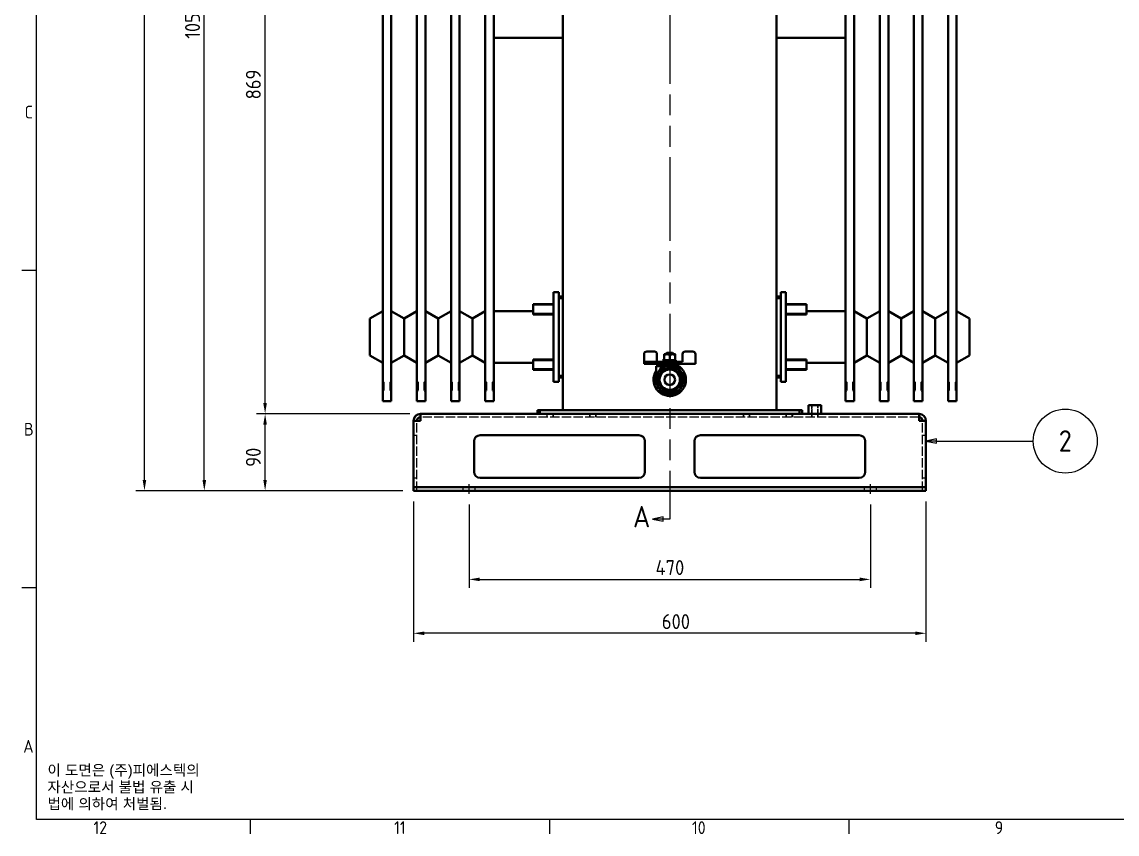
# Model space of a CAD drawing. Header units: millimetres. Extents: x 0 to 4205, y 0 to 2970.
# Drawn here: x 83 to 1365, y 83 to 1034 of the extents above; entities that cross this region are included whole.
import ezdxf

# ---------------------------------------------------------------- set-up
doc = ezdxf.new("R2010")
doc.units = ezdxf.units.MM
doc.header["$LTSCALE"] = 5
for name, pattern in [('CHAIN', [0.3543, 0.2362, -0.0295, 0.0591, -0.0295]), ('DASHED', [0.2067, 0.1654, -0.0413]), ('DOUBLE_DASH_CHAIN', [1.2403, 0.6614, -0.0827, 0.1654, -0.0827, 0.1654, -0.0827])]:
    doc.linetypes.add(name, pattern=pattern)
doc.layers.get('0').update_dxf_attribs({"color": 3, "lineweight": 25})
for name, color, linetype, lineweight in [('가려진 것(ISO)', 2, 'DASHED', 18), ('가시적인 것(ISO)', 3, 'Continuous', 40), ('가시적인 좁은 것(ISO)', 3, 'Continuous', 35), ('경계(ISO)', 7, 'Continuous', 25), ('기호(ISO)', 5, 'Continuous', 25), ('단면선(ISO)', 7, 'CHAIN', 25), ('중심선(ISO)', 1, 'Continuous', 25), ('치수(ISO)', 2, 'Continuous', 25)]:
    doc.layers.add(name, color=color, linetype=linetype, lineweight=lineweight)
doc.styles.add('문자 텍스트_M2B', font='isocp.shx')
doc.styles.add('문자 텍스트_PSTEK_POSCO', font='isocp.shx')
doc.styles.add('부품번호텍스트_PSTEK_POSCO', font='isocp.shx')
doc.styles.add('치수 텍스트_PSTEK_POSCO', font='isocp.shx')
doc.dimstyles.new('치수_PSTEK_POSCO', dxfattribs={"dimscale": 5, "dimtxt": 3.5, "dimasz": 2.5, "dimexe": 2, "dimexo": 2.5, "dimgap": 1, "dimtad": 1, "dimrnd": 1e-08, "dimdsep": 46, "dimtxsty": '치수 텍스트_PSTEK_POSCO', "dimcen": 0.09, "dimdle": 10, "dimclrd": 7, "dimclre": 7, "dimclrt": 2, "dimadec": 1, "dimazin": 2, "dimtfac": 1, "dimtmove": 0, "dimatfit": 3, "dimfxl": 0, "dimtolj": 1, "dimlwd": -1, "dimlwe": -1, "dimarcsym": 0})

# ---------------------------------------------------------------- blocks, each defined once
blk = doc.blocks.new('경계 Default Border')
at = {"layer": '경계(ISO)'}
for p, q in [((20, 148.5), (16.6, 148.5)), ((20, 74.25), (16.6, 74.25)), ((70.08, 20), (70.08, 16.6)), ((140.17, 20), (140.17, 16.6)), ((210.25, 20), (210.25, 16.6))]:
    blk.add_line(p, q, dxfattribs=at)
at = {"layer": '경계(ISO)', "flags": 128}
blk.add_lwpolyline([(20, 20), (20, 574), (821, 574), (821, 20), (20, 20)], dxfattribs=at)
at = {"layer": '경계(ISO)', "color": 2, "char_height": 3, "attachment_point": 7, "style": '문자 텍스트_M2B'}
for s, insert in [('C', (17.24, 184.1)), ('B', (17.08, 109.85)), ('A', (16.91, 35.62)), ('12', (33.36, 16.57)), ('11', (103.78, 16.6)), ('10', (173.53, 16.57)), ('9', (244.44, 16.57))]:
    blk.add_mtext(s, dxfattribs=dict(at, insert=insert))
blk = doc.blocks.new('2dTransSection0')
at = {"layer": '단면선(ISO)', "linetype": 'Continuous'}
for p, q in [((166.82, 359.11), (164.32, 358.61)), ((166.82, 358.11), (166.82, 359.11)), ((166.82, 358.61), (164.32, 358.61)), ((164.32, 358.61), (166.82, 358.11)), ((168.32, 358.61), (166.82, 358.61)), ((168.32, 358.61), (168.32, 354.65)), ((168.32, 94.29), (168.32, 90.32)), ((166.82, 90.82), (164.32, 90.32)), ((166.82, 90.32), (164.32, 90.32)), ((164.32, 90.32), (166.82, 89.82)), ((166.82, 89.82), (166.82, 90.82)), ((168.32, 90.32), (166.82, 90.32))]:
    blk.add_line(p, q, dxfattribs=at)
at = {"layer": '단면선(ISO)', "linetype": 'DOUBLE_DASH_CHAIN', "ltscale": 5.919828}
blk.add_line((168.32, 358.61), (168.32, 90.32), dxfattribs=at)
at = {"layer": '단면선(ISO)', "linetype": 'Continuous', "flags": 128}
for points in [[(166.82, 359.11), (164.32, 358.61), (166.82, 358.11), (166.82, 359.11)], [(166.82, 90.82), (164.32, 90.32), (166.82, 89.82), (166.82, 90.82)]]:
    blk.add_lwpolyline(points, dxfattribs=at)
at = {"layer": '단면선(ISO)'}
for points in [[(166.82, 359.11), (164.32, 358.61), (166.82, 358.11), (166.82, 359.11)], [(166.82, 90.82), (164.32, 90.32), (166.82, 89.82), (166.82, 90.82)]]:
    blk.add_solid(points, dxfattribs=at)
at = {"layer": '단면선(ISO)', "char_height": 5, "attachment_point": 7, "style": '부품번호텍스트_PSTEK_POSCO'}
for insert in [(160.34, 362.11), (159.72, 88.38)]:
    blk.add_mtext('A', dxfattribs=dict(at, insert=insert))
blk = doc.blocks.new('*D24')
at = {"layer": 'Defpoints', "color": 0, "transparency": 16777216}
for p in [(606.6, 481), (1076.6, 481), (1076.6, 381)]:
    blk.add_point(p, dxfattribs=at)
at = {"layer": '치수(ISO)', "color": 7, "transparency": 16777216}
for p, q in [((606.6, 468.5), (606.6, 371)), ((1076.6, 468.5), (1076.6, 371)), ((619.1, 381), (1064.1, 381))]:
    blk.add_line(p, q, dxfattribs=at)
for points in [[(619.1, 383.1), (619.1, 378.9), (606.6, 381)], [(1064.1, 383.1), (1064.1, 378.9), (1076.6, 381)]]:
    blk.add_solid(points, dxfattribs=at)
at = {"layer": '치수(ISO)', "color": 2, "transparency": 16777216, "insert": (825, 394.8), "char_height": 17.5, "attachment_point": 4, "style": '치수 텍스트_PSTEK_POSCO'}
blk.add_mtext('\\A1;470', dxfattribs=at)
blk = doc.blocks.new('*D25')
at = {"layer": 'Defpoints', "color": 0, "transparency": 16777216}
for p in [(541.6, 484.8), (1141.6, 484.8), (541.6, 317.9)]:
    blk.add_point(p, dxfattribs=at)
at = {"layer": '치수(ISO)', "color": 7, "transparency": 16777216}
for p, q in [((541.6, 472.3), (541.6, 307.9)), ((1141.6, 472.3), (1141.6, 307.9)), ((1129.1, 317.9), (554.1, 317.9))]:
    blk.add_line(p, q, dxfattribs=at)
for points in [[(554.1, 320), (554.1, 315.8), (541.6, 317.9)], [(1129.1, 320), (1129.1, 315.8), (1141.6, 317.9)]]:
    blk.add_solid(points, dxfattribs=at)
at = {"layer": '치수(ISO)', "color": 2, "transparency": 16777216, "insert": (832.4, 331.6), "char_height": 17.5, "attachment_point": 4, "style": '치수 텍스트_PSTEK_POSCO'}
blk.add_mtext('\\A1;600', dxfattribs=at)
blk = doc.blocks.new('*D26')
at = {"layer": 'Defpoints', "color": 0, "transparency": 16777216}
for p in [(367.8, 574.8), (549.6, 574.8), (541.6, 484.8)]:
    blk.add_point(p, dxfattribs=at)
at = {"layer": '치수(ISO)', "color": 7, "transparency": 16777216}
for p, q in [((537.1, 574.8), (357.8, 574.8)), ((367.8, 497.3), (367.8, 562.3)), ((529.1, 484.8), (357.8, 484.8))]:
    blk.add_line(p, q, dxfattribs=at)
for points in [[(365.7, 562.3), (369.8, 562.3), (367.8, 574.8)], [(365.7, 497.3), (369.8, 497.3), (367.8, 484.8)]]:
    blk.add_solid(points, dxfattribs=at)
at = {"layer": '치수(ISO)', "color": 2, "transparency": 16777216, "insert": (354, 512.8), "char_height": 17.5, "attachment_point": 4, "rotation": 90, "style": '치수 텍스트_PSTEK_POSCO'}
blk.add_mtext('\\A1;90', dxfattribs=at)
blk = doc.blocks.new('*D27')
at = {"layer": 'Defpoints', "color": 0, "transparency": 16777216}
for p in [(367.8, 1443.8), (586.6, 1443.8), (549.6, 574.8)]:
    blk.add_point(p, dxfattribs=at)
at = {"layer": '치수(ISO)', "color": 7, "transparency": 16777216}
for p, q in [((574.1, 1443.8), (357.8, 1443.8)), ((367.8, 587.3), (367.8, 1431.3)), ((537.1, 574.8), (357.8, 574.8))]:
    blk.add_line(p, q, dxfattribs=at)
for points in [[(365.7, 1431.3), (369.8, 1431.3), (367.8, 1443.8)], [(365.7, 587.3), (369.8, 587.3), (367.8, 574.8)]]:
    blk.add_solid(points, dxfattribs=at)
at = {"layer": '치수(ISO)', "color": 2, "transparency": 16777216, "insert": (354, 942.9), "char_height": 17.5, "attachment_point": 4, "rotation": 90, "style": '치수 텍스트_PSTEK_POSCO'}
blk.add_mtext('\\A1;869', dxfattribs=at)
blk = doc.blocks.new('*D41')
at = {"layer": 'Defpoints', "color": 0, "transparency": 16777216}
for p in [(226.5, 1751.1), (590.2, 1751.1), (541.6, 484.8)]:
    blk.add_point(p, dxfattribs=at)
at = {"layer": '치수(ISO)', "color": 7, "transparency": 16777216}
for p, q in [((577.7, 1751.1), (216.5, 1751.1)), ((226.5, 497.3), (226.5, 1738.6)), ((529.1, 484.8), (216.5, 484.8))]:
    blk.add_line(p, q, dxfattribs=at)
for points in [[(224.4, 1738.6), (228.6, 1738.6), (226.5, 1751.1)], [(224.4, 497.3), (228.6, 497.3), (226.5, 484.8)]]:
    blk.add_solid(points, dxfattribs=at)
at = {"layer": '치수(ISO)', "color": 2, "transparency": 16777216, "insert": (211.9, 1126.2), "char_height": 17.5, "attachment_point": 4, "rotation": 90, "style": '치수 텍스트_PSTEK_POSCO'}
blk.add_mtext('\\A1;(1266.3)', dxfattribs=at)
blk = doc.blocks.new('*D47')
at = {"layer": 'Defpoints', "color": 0, "transparency": 16777216}
for p in [(296.6, 1538.8), (841.6, 1538.8), (541.6, 484.8)]:
    blk.add_point(p, dxfattribs=at)
at = {"layer": '치수(ISO)', "color": 7, "transparency": 16777216}
for p, q in [((829.1, 1538.8), (286.6, 1538.8)), ((296.6, 497.3), (296.6, 1526.3)), ((529.1, 484.8), (286.6, 484.8))]:
    blk.add_line(p, q, dxfattribs=at)
for points in [[(294.5, 1526.3), (298.7, 1526.3), (296.6, 1538.8)], [(294.5, 497.3), (298.7, 497.3), (296.6, 484.8)]]:
    blk.add_solid(points, dxfattribs=at)
at = {"layer": '치수(ISO)', "color": 2, "transparency": 16777216, "insert": (282.8, 1013.8), "char_height": 17.5, "attachment_point": 4, "rotation": 90, "style": '치수 텍스트_PSTEK_POSCO'}
blk.add_mtext('\\A1;1054', dxfattribs=at)

msp = doc.modelspace()

# ---------------------------------------------------------------- linework, layer by layer
at = {"layer": '가려진 것(ISO)', "ltscale": 5.33305}
for p, q in [((1007.588, 584.762), (1007.588, 570.762)), ((1008.265, 570.762), (1008.265, 584.762)), ((1014.912, 570.762), (1014.912, 584.762)), ((1015.588, 570.762), (1015.588, 584.762))]:
    msp.add_line(p, q, dxfattribs=at)
at = {"layer": '가려진 것(ISO)', "ltscale": 13.223674}
for p, q in [((545.588, 484.762), (545.588, 566.762)), ((1137.588, 484.762), (1137.588, 566.762))]:
    msp.add_line(p, q, dxfattribs=at)
at = {"layer": '가려진 것(ISO)', "ltscale": 13.141167}
msp.add_line((1133.588, 570.762), (549.588, 570.762), dxfattribs=at)
at = {"layer": '가려진 것(ISO)', "ltscale": 1.523657}
for p, q in [((697.588, 574.762), (697.588, 570.762)), ((698.265, 570.762), (698.265, 574.762)), ((704.912, 570.762), (704.912, 574.762)), ((705.588, 570.762), (705.588, 574.762)), ((747.588, 574.762), (747.588, 570.762)), ((748.265, 570.762), (748.265, 574.762)), ((754.912, 570.762), (754.912, 574.762)), ((755.588, 570.762), (755.588, 574.762)), ((927.588, 574.762), (927.588, 570.762)), ((928.265, 570.762), (928.265, 574.762)), ((934.912, 570.762), (934.912, 574.762)), ((935.588, 570.762), (935.588, 574.762)), ((977.588, 574.762), (977.588, 570.762)), ((978.265, 570.762), (978.265, 574.762)), ((984.912, 570.762), (984.912, 574.762)), ((985.588, 570.762), (985.588, 574.762)), ((541.588, 549.762), (545.588, 549.762)), ((1137.588, 549.762), (1141.588, 549.762)), ((541.588, 499.762), (545.588, 499.762)), ((599.588, 484.762), (599.588, 488.762)), ((613.588, 484.762), (613.588, 488.762)), ((1069.588, 484.762), (1069.588, 488.762)), ((1083.588, 484.762), (1083.588, 488.762)), ((1137.588, 499.762), (1141.588, 499.762))]:
    msp.add_line(p, q, dxfattribs=at)
at = {"layer": '가시적인 것(ISO)'}
for p, q in [((716.588, 579.262), (716.588, 1428.762)), ((966.588, 579.262), (966.588, 1428.762)), ((505.588, 641.796), (505.588, 1287.728)), ((515.588, 1287.728), (515.588, 641.796)), ((545.588, 641.796), (545.588, 1287.728)), ((555.588, 1287.728), (555.588, 641.796)), ((585.588, 641.796), (585.588, 1287.728)), ((595.588, 1287.728), (595.588, 641.796)), ((625.588, 641.796), (625.588, 1287.728)), ((635.588, 1287.728), (635.588, 641.796)), ((1047.588, 641.796), (1047.588, 1287.728)), ((1057.588, 1287.728), (1057.588, 641.796)), ((1087.588, 641.796), (1087.588, 1287.728)), ((1097.588, 1287.728), (1097.588, 641.796)), ((1127.588, 641.796), (1127.588, 1287.728)), ((1137.588, 1287.728), (1137.588, 641.796)), ((1167.588, 641.796), (1167.588, 1287.728)), ((1177.588, 1287.728), (1177.588, 641.796)), ((716.588, 1014.762), (635.588, 1014.762)), ((1047.588, 1014.762), (966.588, 1014.762)), ((705.588, 712.262), (705.588, 717.262)), ((705.588, 717.262), (711.588, 717.262)), ((705.588, 712.262), (705.588, 617.262)), ((711.588, 717.262), (711.588, 712.262)), ((711.588, 617.262), (711.588, 712.262)), ((716.588, 712.262), (711.588, 712.262)), ((711.588, 710.262), (716.588, 710.262)), ((971.588, 712.262), (966.588, 712.262)), ((966.588, 710.262), (971.588, 710.262)), ((977.588, 717.262), (971.588, 717.262)), ((971.588, 712.262), (971.588, 717.262)), ((971.588, 712.262), (971.588, 617.262)), ((977.588, 717.262), (977.588, 712.262)), ((977.588, 617.262), (977.588, 712.262)), ((490.588, 686.352), (505.588, 695.012)), ((530.588, 686.352), (515.588, 695.012)), ((530.588, 686.352), (545.588, 695.012)), ((570.588, 686.352), (555.588, 695.012)), ((570.588, 686.352), (585.588, 695.012)), ((610.588, 686.352), (595.588, 695.012)), ((610.588, 686.352), (625.588, 695.012)), ((635.588, 695.012), (681.588, 695.012)), ((681.588, 703.262), (681.588, 691.262)), ((705.588, 703.262), (681.588, 703.262)), ((1001.588, 703.262), (977.588, 703.262)), ((1001.588, 703.262), (1001.588, 691.262)), ((1047.588, 695.012), (1001.588, 695.012)), ((1072.588, 686.352), (1057.588, 695.012)), ((1072.588, 686.352), (1087.588, 695.012)), ((1112.588, 686.352), (1097.588, 695.012)), ((1112.588, 686.352), (1127.588, 695.012)), ((1152.588, 686.352), (1137.588, 695.012)), ((1152.588, 686.352), (1167.588, 695.012)), ((1192.588, 686.352), (1177.588, 695.012)), ((490.588, 686.352), (490.588, 643.172)), ((530.588, 686.352), (530.588, 643.172)), ((570.588, 686.352), (570.588, 643.172)), ((610.588, 686.352), (610.588, 643.172)), ((705.588, 691.262), (681.588, 691.262)), ((1001.588, 691.262), (977.588, 691.262)), ((1072.588, 643.172), (1072.588, 686.352)), ((1112.588, 643.172), (1112.588, 686.352)), ((1152.588, 643.172), (1152.588, 686.352)), ((1192.588, 643.172), (1192.588, 686.352)), ((490.588, 643.172), (505.588, 634.512)), ((505.588, 641.796), (505.588, 618.304)), ((530.588, 643.172), (515.588, 634.512)), ((515.588, 618.304), (515.588, 641.796)), ((530.588, 643.172), (545.588, 634.512)), ((545.588, 641.796), (545.588, 618.304)), ((570.588, 643.172), (555.588, 634.512)), ((555.588, 618.304), (555.588, 641.796)), ((570.588, 643.172), (585.588, 634.512)), ((585.588, 641.796), (585.588, 618.304)), ((610.588, 643.172), (595.588, 634.512)), ((595.588, 618.304), (595.588, 641.796)), ((610.588, 643.172), (625.588, 634.512)), ((625.588, 641.796), (625.588, 618.304)), ((635.588, 618.304), (635.588, 641.796)), ((811.588, 635.662), (811.588, 644.662)), ((814.588, 647.662), (823.588, 647.662)), ((826.588, 635.662), (826.588, 644.662)), ((835.088, 644.462), (838.338, 644.462)), ((835.088, 644.193), (835.088, 637.932)), ((838.355, 646.062), (837.588, 645.295)), ((837.588, 645.295), (845.588, 645.295)), ((837.588, 645.295), (837.588, 644.462)), ((838.338, 644.462), (844.838, 644.462)), ((838.355, 646.062), (844.821, 646.062)), ((841.588, 644.193), (841.588, 637.932)), ((844.821, 646.062), (845.588, 645.295)), ((844.838, 644.462), (848.088, 644.462)), ((845.588, 645.295), (845.588, 644.462)), ((848.088, 644.193), (848.088, 637.932)), ((856.588, 635.662), (856.588, 644.662)), ((859.588, 647.662), (868.588, 647.662)), ((871.588, 633.162), (871.588, 644.662)), ((1047.588, 641.796), (1047.588, 618.304)), ((1072.588, 643.172), (1057.588, 634.512)), ((1057.588, 618.304), (1057.588, 641.796)), ((1072.588, 643.172), (1087.588, 634.512)), ((1087.588, 641.796), (1087.588, 618.304)), ((1112.588, 643.172), (1097.588, 634.512)), ((1097.588, 618.304), (1097.588, 641.796)), ((1112.588, 643.172), (1127.588, 634.512)), ((1127.588, 641.796), (1127.588, 618.304)), ((1152.588, 643.172), (1137.588, 634.512)), ((1137.588, 618.304), (1137.588, 641.796)), ((1152.588, 643.172), (1167.588, 634.512)), ((1167.588, 641.796), (1167.588, 618.304)), ((1192.588, 643.172), (1177.588, 634.512)), ((1177.588, 618.304), (1177.588, 641.796)), ((635.588, 634.512), (681.588, 634.512)), ((681.588, 638.262), (681.588, 626.262)), ((705.588, 638.262), (681.588, 638.262)), ((811.588, 635.662), (811.588, 633.162)), ((811.588, 635.662), (856.588, 635.662)), ((871.588, 633.162), (811.588, 633.162)), ((832.088, 630.762), (825.588, 630.762)), ((825.588, 619.049), (825.588, 630.762)), ((832.088, 629.957), (832.088, 630.762)), ((835.088, 638.762), (834.388, 638.762)), ((834.388, 635.662), (834.388, 638.762)), ((834.388, 630.762), (834.388, 633.162)), ((834.588, 637.662), (848.588, 637.662)), ((834.588, 637.662), (834.588, 635.662)), ((835.188, 633.162), (835.088, 633.062)), ((835.088, 633.062), (848.088, 633.062)), ((835.088, 633.062), (835.088, 632.062)), ((835.088, 632.062), (848.088, 632.062)), ((835.188, 631.962), (835.088, 632.062)), ((835.188, 631.962), (835.088, 631.862)), ((835.088, 631.862), (848.088, 631.862)), ((835.088, 631.862), (835.088, 630.862)), ((835.088, 630.862), (848.088, 630.862)), ((835.188, 630.762), (835.088, 630.862)), ((835.188, 631.962), (847.988, 631.962)), ((847.988, 633.162), (848.088, 633.062)), ((847.988, 631.962), (848.088, 632.062)), ((847.988, 631.962), (848.088, 631.862)), ((847.988, 630.762), (848.088, 630.862)), ((848.088, 633.062), (848.088, 632.062)), ((848.088, 631.862), (848.088, 630.862)), ((848.588, 637.662), (848.588, 635.662)), ((1001.588, 638.262), (977.588, 638.262)), ((1001.588, 638.262), (1001.588, 626.262)), ((1047.588, 634.512), (1001.588, 634.512)), ((505.588, 612.462), (505.588, 618.304)), ((515.588, 618.304), (515.588, 612.462)), ((545.588, 612.462), (545.588, 618.304)), ((555.588, 618.304), (555.588, 612.462)), ((585.588, 612.462), (585.588, 618.304)), ((595.588, 618.304), (595.588, 612.462)), ((625.588, 612.462), (625.588, 618.304)), ((635.588, 618.304), (635.588, 612.462)), ((705.588, 626.262), (681.588, 626.262)), ((705.588, 612.262), (705.588, 617.262)), ((716.588, 619.262), (711.588, 619.262)), ((711.588, 617.262), (711.588, 612.262)), ((711.588, 617.262), (716.588, 617.262)), ((971.588, 619.262), (966.588, 619.262)), ((966.588, 617.262), (971.588, 617.262)), ((971.588, 612.262), (971.588, 617.262)), ((1001.588, 626.262), (977.588, 626.262)), ((977.588, 617.262), (977.588, 612.262)), ((1047.588, 612.462), (1047.588, 618.304)), ((1057.588, 618.304), (1057.588, 612.462)), ((1087.588, 612.462), (1087.588, 618.304)), ((1097.588, 618.304), (1097.588, 612.462)), ((1127.588, 612.462), (1127.588, 618.304)), ((1137.588, 618.304), (1137.588, 612.462)), ((1167.588, 612.462), (1167.588, 618.304)), ((1177.588, 618.304), (1177.588, 612.462)), ((505.588, 612.462), (506.588, 612.028)), ((505.588, 601.543), (505.588, 612.462)), ((506.588, 612.028), (506.588, 601.977)), ((514.588, 612.028), (515.588, 612.462)), ((514.588, 601.977), (514.588, 612.028)), ((515.588, 612.462), (515.588, 601.543)), ((545.588, 612.462), (546.588, 612.028)), ((545.588, 601.543), (545.588, 612.462)), ((546.588, 612.028), (546.588, 601.977)), ((554.588, 612.028), (555.588, 612.462)), ((554.588, 601.977), (554.588, 612.028)), ((555.588, 612.462), (555.588, 601.543)), ((585.588, 612.462), (586.588, 612.028)), ((585.588, 601.543), (585.588, 612.462)), ((586.588, 612.028), (586.588, 601.977)), ((594.588, 612.028), (595.588, 612.462)), ((594.588, 601.977), (594.588, 612.028)), ((595.588, 612.462), (595.588, 601.543)), ((625.588, 612.462), (626.588, 612.028)), ((625.588, 601.543), (625.588, 612.462)), ((626.588, 612.028), (626.588, 601.977)), ((634.588, 612.028), (635.588, 612.462)), ((634.588, 601.977), (634.588, 612.028)), ((635.588, 612.462), (635.588, 601.543)), ((705.588, 612.262), (711.588, 612.262)), ((977.588, 612.262), (971.588, 612.262)), ((1047.588, 612.462), (1048.588, 612.028)), ((1047.588, 601.543), (1047.588, 612.462)), ((1048.588, 612.028), (1048.588, 601.977)), ((1056.588, 612.028), (1057.588, 612.462)), ((1056.588, 601.977), (1056.588, 612.028)), ((1057.588, 612.462), (1057.588, 601.543)), ((1087.588, 612.462), (1088.588, 612.028)), ((1087.588, 601.543), (1087.588, 612.462)), ((1088.588, 612.028), (1088.588, 601.977)), ((1096.588, 612.028), (1097.588, 612.462)), ((1096.588, 601.977), (1096.588, 612.028)), ((1097.588, 612.462), (1097.588, 601.543)), ((1127.588, 612.462), (1128.588, 612.028)), ((1127.588, 601.543), (1127.588, 612.462)), ((1128.588, 612.028), (1128.588, 601.977)), ((1136.588, 612.028), (1137.588, 612.462)), ((1136.588, 601.977), (1136.588, 612.028)), ((1137.588, 612.462), (1137.588, 601.543)), ((1167.588, 612.462), (1168.588, 612.028)), ((1167.588, 601.543), (1167.588, 612.462)), ((1168.588, 612.028), (1168.588, 601.977)), ((1176.588, 612.028), (1177.588, 612.462)), ((1176.588, 601.977), (1176.588, 612.028)), ((1177.588, 612.462), (1177.588, 601.543)), ((506.588, 601.977), (505.588, 601.543)), ((505.588, 595.793), (505.588, 601.543)), ((505.588, 595.793), (505.588, 589.762)), ((515.588, 601.543), (514.588, 601.977)), ((515.588, 601.543), (515.588, 595.793)), ((515.588, 589.762), (515.588, 595.793)), ((546.588, 601.977), (545.588, 601.543)), ((545.588, 595.793), (545.588, 601.543)), ((545.588, 595.793), (545.588, 589.762)), ((555.588, 601.543), (554.588, 601.977)), ((555.588, 601.543), (555.588, 595.793)), ((555.588, 589.762), (555.588, 595.793)), ((586.588, 601.977), (585.588, 601.543)), ((585.588, 595.793), (585.588, 601.543)), ((585.588, 595.793), (585.588, 589.762)), ((595.588, 601.543), (594.588, 601.977)), ((595.588, 601.543), (595.588, 595.793)), ((595.588, 589.762), (595.588, 595.793)), ((626.588, 601.977), (625.588, 601.543)), ((625.588, 595.793), (625.588, 601.543)), ((625.588, 595.793), (625.588, 589.762)), ((635.588, 601.543), (634.588, 601.977)), ((635.588, 601.543), (635.588, 595.793)), ((635.588, 589.762), (635.588, 595.793)), ((1048.588, 601.977), (1047.588, 601.543)), ((1047.588, 595.793), (1047.588, 601.543)), ((1047.588, 595.793), (1047.588, 589.762)), ((1057.588, 601.543), (1056.588, 601.977)), ((1057.588, 601.543), (1057.588, 595.793)), ((1057.588, 589.762), (1057.588, 595.793)), ((1088.588, 601.977), (1087.588, 601.543)), ((1087.588, 595.793), (1087.588, 601.543)), ((1087.588, 595.793), (1087.588, 589.762)), ((1097.588, 601.543), (1096.588, 601.977)), ((1097.588, 601.543), (1097.588, 595.793)), ((1097.588, 589.762), (1097.588, 595.793)), ((1128.588, 601.977), (1127.588, 601.543)), ((1127.588, 595.793), (1127.588, 601.543)), ((1127.588, 595.793), (1127.588, 589.762)), ((1137.588, 601.543), (1136.588, 601.977)), ((1137.588, 601.543), (1137.588, 595.793)), ((1137.588, 589.762), (1137.588, 595.793)), ((1168.588, 601.977), (1167.588, 601.543)), ((1167.588, 595.793), (1167.588, 601.543)), ((1167.588, 595.793), (1167.588, 589.762)), ((1177.588, 601.543), (1176.588, 601.977)), ((1177.588, 601.543), (1177.588, 595.793)), ((1177.588, 589.762), (1177.588, 595.793)), ((505.588, 589.762), (515.588, 589.762)), ((545.588, 589.762), (555.588, 589.762)), ((585.588, 589.762), (595.588, 589.762)), ((625.588, 589.762), (635.588, 589.762)), ((689.588, 579.262), (686.588, 579.262)), ((686.588, 579.262), (686.588, 574.762)), ((689.588, 574.762), (689.588, 579.262)), ((993.588, 579.262), (689.588, 579.262)), ((996.588, 579.262), (993.588, 579.262)), ((993.588, 579.262), (993.588, 574.762)), ((996.588, 574.762), (996.588, 579.262)), ((1019.088, 584.762), (1004.088, 584.762)), ((1004.088, 574.762), (1004.088, 584.762)), ((1019.088, 574.762), (1019.088, 584.762)), ((1057.588, 589.762), (1047.588, 589.762)), ((1097.588, 589.762), (1087.588, 589.762)), ((1137.588, 589.762), (1127.588, 589.762)), ((1177.588, 589.762), (1167.588, 589.762)), ((549.588, 566.762), (541.588, 566.762)), ((541.588, 492.762), (541.588, 566.762)), ((549.588, 566.762), (549.588, 574.762)), ((549.588, 574.762), (1133.588, 574.762)), ((1133.588, 574.762), (1133.588, 566.762)), ((1141.588, 566.762), (1133.588, 566.762)), ((1141.588, 566.762), (1141.588, 492.762)), ((612.588, 506.762), (612.588, 542.762)), ((619.588, 549.762), (805.588, 549.762)), ((812.588, 542.762), (812.588, 506.762)), ((870.588, 506.762), (870.588, 542.762)), ((877.588, 549.762), (1063.588, 549.762)), ((1070.588, 542.762), (1070.588, 506.762)), ((541.588, 488.762), (541.588, 492.762)), ((541.588, 488.762), (551.588, 488.762)), ((541.588, 488.762), (541.588, 484.762)), ((551.588, 488.762), (1131.588, 488.762)), ((805.588, 499.762), (619.588, 499.762)), ((1063.588, 499.762), (877.588, 499.762)), ((1131.588, 488.762), (1141.588, 488.762)), ((1141.588, 488.762), (1141.588, 492.762)), ((1141.588, 484.762), (1141.588, 488.762)), ((551.588, 484.762), (541.588, 484.762)), ((551.588, 484.762), (1131.588, 484.762)), ((1141.588, 484.762), (1131.588, 484.762))]:
    msp.add_line(p, q, dxfattribs=at)
for radius in [13.517, 12.318, 11.887, 6.25]:
    msp.add_circle((841.588, 614.762), radius, dxfattribs=at)
for centre, radius, start, end in [((814.588, 644.662), 3, 90, 180), ((823.588, 644.662), 3, 0, 90), ((859.588, 644.662), 3, 90, 180), ((868.588, 644.662), 3, 0, 90), ((841.588, 614.762), 19, 147.363102, 69.99481), ((841.588, 614.762), 16, 90, 150), ((841.588, 614.762), 19, 112.268495, 122.636898), ((841.588, 614.762), 17.92, 116.765501, 123.234499), ((841.588, 614.762), 16, 30, 90), ((841.588, 614.762), 17.92, 56.765501, 63.234499), ((841.588, 614.762), 17.92, 176.765501, 183.234499), ((841.588, 614.762), 16, 150, 210), ((841.588, 614.762), 16, 330, 30), ((841.588, 614.762), 17.92, 356.765501, 3.234499), ((841.588, 614.762), 16, 210, 270), ((841.588, 614.762), 16, 270, 330), ((841.588, 614.762), 17.92, 236.765501, 243.234499), ((841.588, 614.762), 17.92, 296.765501, 303.234499), ((549.588, 566.762), 8, 90, 180), ((549.588, 566.762), 4, 90, 180), ((1133.588, 566.762), 8, 0, 90), ((1133.588, 566.762), 4, 0, 90), ((619.588, 542.762), 7, 90, 180), ((805.588, 542.762), 7, 0, 90), ((877.588, 542.762), 7, 90, 180), ((1063.588, 542.762), 7, 0, 90), ((619.588, 506.762), 7, 180, 270), ((805.588, 506.762), 7, 270, 0), ((877.588, 506.762), 7, 180, 270), ((1063.588, 506.762), 7, 270, 0)]:
    msp.add_arc(centre, radius, start, end, dxfattribs=at)
for points, weights in [([(835.088, 644.462), (835.088, 644.462), (835.088, 644.193)], [1, 1.04314139574, 1.01001874936]), ([(835.088, 644.193), (836.83, 644.462), (838.338, 644.462)], [1.01001874936, 1.04314139574, 1]), ([(838.338, 644.462), (839.847, 644.462), (841.588, 644.193)], [1, 1.04314139574, 1.01001874936]), ([(841.588, 644.193), (843.33, 644.462), (844.838, 644.462)], [1.01001874936, 1.04314139574, 1]), ([(844.838, 644.462), (846.347, 644.462), (848.088, 644.193)], [1, 1.04314139574, 1.01001874936]), ([(848.088, 644.193), (848.088, 644.462), (848.088, 644.462)], [1.01001874936, 1.04314139574, 1]), ([(831.767, 629.751), (829.635, 626.059), (827.732, 622.762)], [1, 1.0295630141, 1]), ([(841.588, 630.762), (837.782, 630.762), (833.518, 630.762)], [1, 1.0295630141, 1]), ([(835.088, 637.932), (835.088, 637.662), (835.088, 637.662)], [1.01001874936, 1.04314139574, 1]), ([(838.338, 637.662), (836.83, 637.662), (835.088, 637.932)], [1, 1.04314139574, 1.01001874936]), ([(841.588, 637.932), (839.847, 637.662), (838.338, 637.662)], [1.01001874936, 1.04314139574, 1]), ([(844.838, 637.662), (843.33, 637.662), (841.588, 637.932)], [1, 1.04314139574, 1.01001874936]), ([(849.658, 630.762), (845.395, 630.762), (841.588, 630.762)], [1, 1.0295630141, 1]), ([(848.088, 637.932), (846.347, 637.662), (844.838, 637.662)], [1.01001874936, 1.04314139574, 1]), ([(848.088, 637.662), (848.088, 637.662), (848.088, 637.932)], [1, 1.04314139574, 1.01001874936]), ([(855.445, 622.762), (853.541, 626.059), (851.41, 629.751)], [1, 1.0295630141, 1]), ([(827.732, 622.762), (825.828, 619.465), (823.697, 615.773)], [1, 1.0295630141, 1]), ([(859.48, 615.773), (857.348, 619.465), (855.445, 622.762)], [1, 1.0295630141, 1]), ([(823.697, 613.751), (825.828, 610.059), (827.732, 606.762)], [1, 1.0295630141, 1]), ([(827.732, 606.762), (829.635, 603.465), (831.767, 599.773)], [1, 1.0295630141, 1]), ([(851.41, 599.773), (853.541, 603.465), (855.445, 606.762)], [1, 1.0295630141, 1]), ([(855.445, 606.762), (857.348, 610.059), (859.48, 613.751)], [1, 1.0295630141, 1]), ([(833.518, 598.762), (837.782, 598.762), (841.588, 598.762)], [1, 1.0295630141, 1]), ([(841.588, 598.762), (845.395, 598.762), (849.658, 598.762)], [1, 1.0295630141, 1])]:
    msp.add_rational_spline(points, weights, degree=2, dxfattribs=at)
at = {"layer": '가시적인 좁은 것(ISO)'}
for p, q in [((705.588, 702.212), (681.588, 702.212)), ((1001.588, 702.212), (977.588, 702.212)), ((681.588, 692.312), (705.588, 692.312)), ((977.588, 692.312), (1001.588, 692.312)), ((705.588, 637.212), (681.588, 637.212)), ((1001.588, 637.212), (977.588, 637.212)), ((681.588, 627.312), (705.588, 627.312)), ((977.588, 627.312), (1001.588, 627.312))]:
    msp.add_line(p, q, dxfattribs=at)
at = {"layer": '기호(ISO)', "color": 7}
for p, q in [((1154.088, 545.383), (1141.588, 542.883)), ((1154.088, 542.883), (1141.588, 542.883)), ((1141.588, 542.883), (1154.088, 540.383)), ((1154.088, 540.383), (1154.088, 545.383)), ((1154.088, 542.883), (1267.286, 542.883))]:
    msp.add_line(p, q, dxfattribs=at)
at = {"layer": '기호(ISO)', "color": 7, "flags": 128}
msp.add_lwpolyline([(1154.088, 545.383), (1141.588, 542.883), (1154.088, 540.383), (1154.088, 545.383)], dxfattribs=at)
at = {"layer": '기호(ISO)'}
msp.add_circle((1304.786, 542.883), 37.5, dxfattribs=at)
at = {"layer": '기호(ISO)', "color": 7}
msp.add_solid([(1154.088, 545.383), (1141.588, 542.883), (1154.088, 540.383), (1154.088, 545.383)], dxfattribs=at)
at = {"layer": '중심선(ISO)', "linetype": 'CHAIN', "ltscale": 2.555677}
for p, q in [((606.588, 481.012), (606.588, 492.512)), ((1076.588, 481.012), (1076.588, 492.512))]:
    msp.add_line(p, q, dxfattribs=at)

# ---------------------------------------------------------------- block references
at = {"xscale": 5, "yscale": 5, "zscale": 5}
msp.add_blockref('경계 Default Border', (0, 0), dxfattribs=at)
at = {"layer": '단면선(ISO)', "xscale": 5, "yscale": 5, "zscale": 5}
msp.add_blockref('2dTransSection0', (0, 0), dxfattribs=at)

# ---------------------------------------------------------------- texts
at = {"layer": '기호(ISO)', "color": 7, "insert": (1304.786, 543.002), "char_height": 25, "attachment_point": 5, "style": '부품번호텍스트_PSTEK_POSCO'}
msp.add_mtext('2', dxfattribs=at)
at = {"layer": '기호(ISO)', "color": 2, "insert": (112.953, 137.311), "char_height": 12.5, "width": 196.53052, "attachment_point": 4, "line_spacing_factor": 0.944221, "style": '문자 텍스트_PSTEK_POSCO'}
msp.add_mtext('{\\fArial|b0|i0;\\H12.5000;이 도면은 (주)피에스텍의\\P자산으로서 불법 유출 시 \\P법에 의하여 처벌됨.}', dxfattribs=at)

# ---------------------------------------------------------------- dimensions: what is measured, and where the dimension line sits
at = {"layer": '치수(ISO)', "color": 7}
dim = msp.add_linear_dim(base=(226.492, 1751.062), p1=(541.588, 484.762), p2=(590.188, 1751.062), angle=270, text='(<>)', dimstyle='치수_PSTEK_POSCO', override={"dimgap": 1, "dimdec": 2, "dimtol": 0, "dimlim": 0, "dimtp": 0, "dimtm": 0, "dimtdec": 2, "dimtofl": 0, "dimatfit": 1}, dxfattribs=at)
dim.commit()
dim.dimension.update_dxf_attribs({"geometry": '*D41', "text_midpoint": (226.492, 1162.062), "dimtype": 160})
for base, p1, p2, angle, picture, middle in [((296.588, 1538.762), (541.588, 484.762), (841.588, 1538.762), 270, '*D47', (296.588, 1034.762)), ((367.754, 1443.762), (549.588, 574.762), (586.588, 1443.762), 270, '*D27', (367.754, 959.262)), ((367.754, 574.762), (541.588, 484.762), (549.588, 574.762), 270, '*D26', (367.754, 522.762)), ((1076.588, 381.012), (606.588, 481.012), (1076.588, 481.012), 180, '*D24', (841.588, 381.012))]:
    dim = msp.add_linear_dim(base=base, p1=p1, p2=p2, angle=angle, dimstyle='치수_PSTEK_POSCO', override={"dimdec": 2, "dimtp": 0, "dimtm": 0, "dimtdec": 2, "dimtofl": 0, "dimatfit": 1}, dxfattribs=at)
    dim.commit()
    dim.dimension.update_dxf_attribs({"geometry": picture, "text_midpoint": middle, "dimtype": 160})
dim = msp.add_linear_dim(base=(541.588, 317.894), p1=(1141.588, 484.762), p2=(541.588, 484.762), dimstyle='치수_PSTEK_POSCO', override={"dimdec": 2, "dimtp": 0, "dimtm": 0, "dimtdec": 2, "dimtofl": 0, "dimatfit": 1}, dxfattribs=at)
dim.commit()
dim.dimension.update_dxf_attribs({"geometry": '*D25', "text_midpoint": (848.702, 317.894), "dimtype": 160})

doc.saveas('drawing.dxf')
